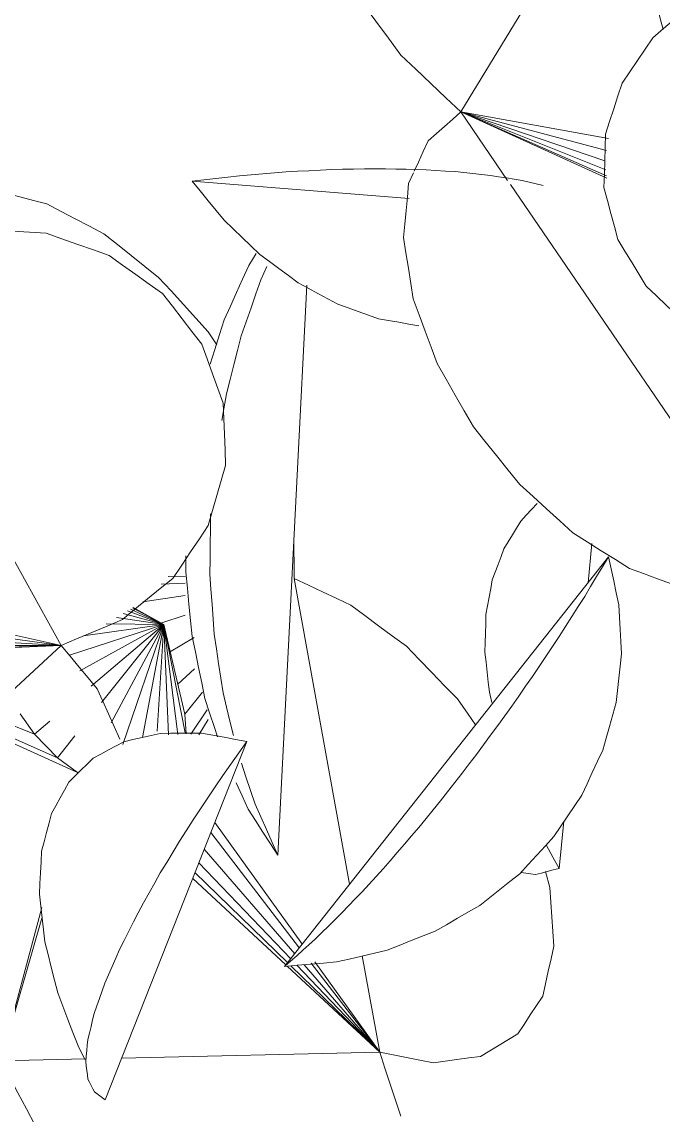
# Model space of a CAD drawing. Header units: metres. Extents: x -18.34 to -13.25, y -25.49 to -16.26.
# Drawn here: x -15.2804 to -15.2276, y -16.7187 to -16.6287 of the extents above; entities that cross this region are included whole.
import ezdxf

# ---------------------------------------------------------------- set-up
doc = ezdxf.new("R2010")
doc.units = ezdxf.units.M
doc.layers.add('Importações nas famílias', color=7, linetype='Continuous', lineweight=5)
doc.layers.add('Vegetação', color=7, linetype='Continuous', lineweight=5)

# ---------------------------------------------------------------- blocks, each defined once
blk = doc.blocks.new('Planta_pergolado_12200 - plantas pergolado_skp_Component_12-V647-Pavimento 02 - Executivo')
at = {"layer": 'Importações nas famílias', "color": 9}
blk.add_line((-0.101829, -0.462753), (-0.135542, -0.436072), dxfattribs=at)
at = {"layer": 'Importações nas famílias', "color": 9, "flags": 128}
for points in [[(-0.135542, -0.436072), (-0.134555, -0.435857), (-0.133568, -0.435641), (-0.13258, -0.435426), (-0.131593, -0.435211)], [(-0.131593, -0.435211), (-0.130585, -0.435158), (-0.129577, -0.435106), (-0.12857, -0.435054), (-0.127562, -0.435002)], [(-0.127562, -0.435002), (-0.126558, -0.435114), (-0.125555, -0.435226), (-0.124551, -0.435338), (-0.123547, -0.435451)], [(-0.123547, -0.435451), (-0.12257, -0.435724), (-0.121593, -0.435998), (-0.120616, -0.436272), (-0.11964, -0.436546)], [(-0.132286, -0.438032), (-0.1331, -0.437542), (-0.133914, -0.437052), (-0.134728, -0.436562), (-0.135542, -0.436072)], [(-0.11964, -0.436546), (-0.118713, -0.436975), (-0.117786, -0.437404), (-0.116859, -0.437834), (-0.115933, -0.438263)], [(-0.128993, -0.440123), (-0.129816, -0.439601), (-0.130639, -0.439078), (-0.131463, -0.438555), (-0.132286, -0.438032)], [(-0.115933, -0.438263), (-0.115078, -0.438837), (-0.114223, -0.439411), (-0.113368, -0.439986), (-0.112513, -0.44056)], [(-0.125701, -0.442322), (-0.126524, -0.441773), (-0.127347, -0.441223), (-0.12817, -0.440673), (-0.128993, -0.440123)], [(-0.112513, -0.44056), (-0.11175, -0.441266), (-0.110987, -0.441972), (-0.110224, -0.442679), (-0.109461, -0.443385)], [(-0.122447, -0.444605), (-0.12326, -0.444034), (-0.124074, -0.443463), (-0.124888, -0.442893), (-0.125701, -0.442322)], [(-0.109461, -0.443385), (-0.108808, -0.444206), (-0.108154, -0.445027), (-0.107501, -0.445849), (-0.106848, -0.44667)], [(-0.119266, -0.446945), (-0.120061, -0.44636), (-0.120856, -0.445775), (-0.121652, -0.44519), (-0.122447, -0.444605)], [(-0.116194, -0.449316), (-0.116962, -0.448723), (-0.11773, -0.44813), (-0.118498, -0.447538), (-0.119266, -0.446945)], [(-0.106848, -0.44667), (-0.106319, -0.447587), (-0.105791, -0.448504), (-0.105263, -0.449421), (-0.104735, -0.450339)], [(-0.113265, -0.451694), (-0.113997, -0.451099), (-0.11473, -0.450505), (-0.115462, -0.449911), (-0.116194, -0.449316)], [(-0.104735, -0.450339), (-0.104344, -0.45133), (-0.103954, -0.452322), (-0.103563, -0.453313), (-0.103172, -0.454305)], [(-0.110512, -0.45405), (-0.1112, -0.453461), (-0.111888, -0.452872), (-0.112577, -0.452283), (-0.113265, -0.451694)], [(-0.107965, -0.45636), (-0.108601, -0.455782), (-0.109238, -0.455205), (-0.109875, -0.454628), (-0.110512, -0.45405)], [(-0.103172, -0.454305), (-0.102928, -0.455348), (-0.102684, -0.45639), (-0.10244, -0.457433), (-0.102196, -0.458476)], [(-0.105652, -0.458596), (-0.10623, -0.458037), (-0.106808, -0.457478), (-0.107386, -0.456919), (-0.107965, -0.45636)], [(-0.103599, -0.460735), (-0.104112, -0.460201), (-0.104625, -0.459666), (-0.105139, -0.459131), (-0.105652, -0.458596)], [(-0.102196, -0.458476), (-0.102104, -0.459545), (-0.102013, -0.460614), (-0.101921, -0.461684), (-0.101829, -0.462753)], [(-0.101829, -0.462753), (-0.102272, -0.462249), (-0.102714, -0.461744), (-0.103157, -0.46124), (-0.103599, -0.460735)]]:
    blk.add_lwpolyline(points, dxfattribs=at)
blk = doc.blocks.new('Planta_pergolado_12200 - plantas pergolado_skp_Component_12-V2015-Pavimento 02 - Executivo')
at = {"layer": 'Importações nas famílias', "color": 9}
blk.add_line((-0.252305, -0.476361), (-0.25086, -0.458485), dxfattribs=at)
at = {"layer": 'Importações nas famílias', "color": 9, "flags": 128}
for points in [[(-0.252343, -0.449171), (-0.252208, -0.448598), (-0.252072, -0.448025), (-0.251936, -0.447452)], [(-0.252771, -0.451788), (-0.252664, -0.451134), (-0.252557, -0.45048), (-0.25245, -0.449826), (-0.252343, -0.449171)], [(-0.253079, -0.454699), (-0.253002, -0.453971), (-0.252925, -0.453244), (-0.252848, -0.452516), (-0.252771, -0.451788)], [(-0.253263, -0.457873), (-0.253217, -0.457079), (-0.253171, -0.456286), (-0.253125, -0.455493), (-0.253079, -0.454699)], [(-0.253322, -0.461273), (-0.253307, -0.460423), (-0.253292, -0.459573), (-0.253278, -0.458723), (-0.253263, -0.457873)], [(-0.24039, -0.457678), (-0.240535, -0.45851), (-0.24068, -0.459342), (-0.240824, -0.460174), (-0.240969, -0.461006)], [(-0.253254, -0.464863), (-0.253271, -0.463966), (-0.253288, -0.463068), (-0.253305, -0.462171), (-0.253322, -0.461273)], [(-0.240969, -0.461006), (-0.241267, -0.461843), (-0.241565, -0.462679), (-0.241863, -0.463515), (-0.242161, -0.464351)], [(-0.242161, -0.464351), (-0.242606, -0.465172), (-0.24305, -0.465993), (-0.243495, -0.466814), (-0.243939, -0.467635)], [(-0.25306, -0.468602), (-0.253108, -0.467667), (-0.253157, -0.466733), (-0.253205, -0.465798), (-0.253254, -0.464863)], [(-0.243939, -0.467635), (-0.244519, -0.468421), (-0.2451, -0.469207), (-0.24568, -0.469993), (-0.24626, -0.470779)], [(-0.252743, -0.472449), (-0.252822, -0.471487), (-0.252901, -0.470526), (-0.252981, -0.469564), (-0.25306, -0.468602)], [(-0.24626, -0.470779), (-0.246963, -0.471512), (-0.247666, -0.472245), (-0.248369, -0.472978), (-0.249071, -0.473711)], [(-0.252305, -0.476361), (-0.252415, -0.475383), (-0.252524, -0.474405), (-0.252633, -0.473427), (-0.252743, -0.472449)], [(-0.249071, -0.473711), (-0.24988, -0.474374), (-0.250688, -0.475036), (-0.251497, -0.475699), (-0.252305, -0.476361)]]:
    blk.add_lwpolyline(points, dxfattribs=at)
blk = doc.blocks.new('Planta_pergolado_12200 - plantas pergolado_skp_Component_12-V675-Pavimento 02 - Executivo')
at = {"layer": 'Importações nas famílias', "color": 9}
for p, q in [((-0.286403, -0.44083), (-0.266686, -0.435025)), ((-0.26477, -0.43757), (-0.265682, -0.437815))]:
    blk.add_line(p, q, dxfattribs=at)
at = {"layer": 'Importações nas famílias', "color": 9, "flags": 128}
for points in [[(-0.272518, -0.429637), (-0.271724, -0.429351), (-0.27093, -0.429065), (-0.270136, -0.428778), (-0.269537, -0.428563)], [(-0.275606, -0.431174), (-0.274834, -0.43079), (-0.274062, -0.430405), (-0.27329, -0.430021), (-0.272518, -0.429637)], [(-0.27857, -0.433084), (-0.277829, -0.432607), (-0.277088, -0.432129), (-0.276347, -0.431651), (-0.275606, -0.431174)], [(-0.281378, -0.435348), (-0.280676, -0.434782), (-0.279974, -0.434216), (-0.279272, -0.43365), (-0.27857, -0.433084)], [(-0.283999, -0.437939), (-0.283344, -0.437291), (-0.282689, -0.436644), (-0.282034, -0.435996), (-0.281378, -0.435348)], [(-0.286403, -0.44083), (-0.285802, -0.440107), (-0.285201, -0.439384), (-0.2846, -0.438662), (-0.283999, -0.437939)], [(-0.265682, -0.437815), (-0.266666, -0.438034), (-0.267651, -0.438254), (-0.268635, -0.438473), (-0.26962, -0.438692)], [(-0.26962, -0.438692), (-0.270655, -0.438882), (-0.27169, -0.439071), (-0.272724, -0.43926), (-0.273759, -0.439449)], [(-0.273759, -0.439449), (-0.27482, -0.439603), (-0.275881, -0.439758), (-0.276942, -0.439912), (-0.278003, -0.440066)], [(-0.282251, -0.44053), (-0.283289, -0.440605), (-0.284327, -0.44068), (-0.285365, -0.440755), (-0.286403, -0.44083)], [(-0.278003, -0.440066), (-0.279065, -0.440182), (-0.280127, -0.440298), (-0.281189, -0.440414), (-0.282251, -0.44053)]]:
    blk.add_lwpolyline(points, dxfattribs=at)
blk = doc.blocks.new('Planta_pergolado_12200 - plantas pergolado_skp_Component_17-V2016-Pavimento 02 - Executivo')
at = {"layer": 'Importações nas famílias', "color": 9, "flags": 128}
for points in [[(-0.267127, -0.434894), (-0.266371, -0.435774), (-0.265615, -0.436655), (-0.264859, -0.437536), (-0.264103, -0.438416)], [(-0.243648, -0.438962), (-0.242853, -0.438122), (-0.242058, -0.437283), (-0.241263, -0.436444), (-0.240469, -0.435604)], [(-0.264103, -0.438416), (-0.263168, -0.43905), (-0.262232, -0.439683), (-0.261296, -0.440317), (-0.26036, -0.44095)], [(-0.247501, -0.441293), (-0.246538, -0.44071), (-0.245575, -0.440127), (-0.244611, -0.439545), (-0.243648, -0.438962)], [(-0.26036, -0.44095), (-0.259308, -0.441293), (-0.258256, -0.441636), (-0.257204, -0.441979), (-0.256152, -0.442323)], [(-0.251766, -0.442439), (-0.2507, -0.442153), (-0.249634, -0.441866), (-0.248568, -0.44158), (-0.247501, -0.441293)], [(-0.256152, -0.442323), (-0.255056, -0.442352), (-0.253959, -0.442381), (-0.252863, -0.44241), (-0.251766, -0.442439)]]:
    blk.add_lwpolyline(points, dxfattribs=at)
blk = doc.blocks.new('Planta_pergolado_12200 - plantas pergolado_skp_Component_16-V2017-Pavimento 02 - Executivo')
for name, p in [('Planta_pergolado_12200 - plantas pergolado_skp_Component_17-V2016-Pavimento 02 - Executivo', (0, 0)), ('Planta_pergolado_12200 - plantas pergolado_skp_Component_12-V675-Pavimento 02 - Executivo', (0, 0)), ('Planta_pergolado_12200 - plantas pergolado_skp_Component_12-V647-Pavimento 02 - Executivo', (-0.085826, -0.005998)), ('Planta_pergolado_12200 - plantas pergolado_skp_Component_12-V2015-Pavimento 02 - Executivo', (0, 0))]:
    blk.add_blockref(name, p)
blk = doc.blocks.new('Planta_pergolado_12200 - plantas pergolado_skp_-V2059-Pavimento 02 - Executivo')
blk.add_blockref('Planta_pergolado_12200 - plantas pergolado_skp_Component_16-V2017-Pavimento 02 - Executivo', (0, 0))
blk = doc.blocks.new('Planta_pergolado_12200 - plantas pergolado_skp_-V2183-Pavimento 02 - Executivo')
blk.add_blockref('Planta_pergolado_12200 - plantas pergolado_skp_-V2059-Pavimento 02 - Executivo', (0, 0))
blk = doc.blocks.new('Planta_pergolado_12200 - plantas pergolado_skp_Component_17-V2310-Pavimento 02 - Executivo')
at = {"layer": 'Importações nas famílias', "color": 9}
for p, q in [((-0.214077, -0.487145), (-0.244719, -0.504143)), ((-0.21712, -0.500865), (-0.214077, -0.487145)), ((-0.215552, -0.498163), (-0.214077, -0.487145)), ((-0.214666, -0.497308), (-0.214077, -0.487145)), ((-0.214091, -0.496808), (-0.214077, -0.487145)), ((-0.214077, -0.487145), (-0.20916, -0.492455)), ((-0.213767, -0.496587), (-0.214077, -0.487145)), ((-0.213665, -0.496583), (-0.214077, -0.487145))]:
    blk.add_line(p, q, dxfattribs=at)
at = {"layer": 'Importações nas famílias', "color": 9, "flags": 128}
for points in [[(-0.234019, -0.473787), (-0.235232, -0.474232), (-0.236445, -0.474678), (-0.237658, -0.475123), (-0.238871, -0.475568)], [(-0.228901, -0.473602), (-0.23018, -0.473649), (-0.23146, -0.473695), (-0.23274, -0.473741), (-0.234019, -0.473787)], [(-0.223953, -0.475029), (-0.22519, -0.474672), (-0.226427, -0.474316), (-0.227664, -0.473959), (-0.228901, -0.473602)], [(-0.219599, -0.477946), (-0.220688, -0.477216), (-0.221776, -0.476487), (-0.222865, -0.475758), (-0.223953, -0.475029)], [(-0.238871, -0.475568), (-0.239914, -0.476374), (-0.240956, -0.47718), (-0.241999, -0.477986), (-0.243042, -0.478792)], [(-0.21621, -0.482103), (-0.217058, -0.481063), (-0.217905, -0.480024), (-0.218752, -0.478985), (-0.219599, -0.477946)], [(-0.243042, -0.478792), (-0.243825, -0.479891), (-0.244608, -0.480989), (-0.245392, -0.482087), (-0.246175, -0.483185)], [(-0.214077, -0.487145), (-0.214611, -0.485884), (-0.215144, -0.484624), (-0.215677, -0.483363), (-0.21621, -0.482103)], [(-0.20637, -0.482302), (-0.207406, -0.48277), (-0.208443, -0.483238), (-0.20948, -0.483706), (-0.210517, -0.484174)], [(-0.246175, -0.483185), (-0.246632, -0.484481), (-0.247089, -0.485778), (-0.247546, -0.487074), (-0.248002, -0.48837)], [(-0.210517, -0.484174), (-0.211407, -0.484917), (-0.212297, -0.485659), (-0.213187, -0.486402), (-0.214077, -0.487145)], [(-0.248002, -0.48837), (-0.248094, -0.489754), (-0.248186, -0.491138), (-0.248277, -0.492522), (-0.248369, -0.493905)]]:
    blk.add_lwpolyline(points, dxfattribs=at)
blk = doc.blocks.new('Planta_pergolado_12200 - plantas pergolado_skp_Component_16-V2311-Pavimento 02 - Executivo')
blk.add_blockref('Planta_pergolado_12200 - plantas pergolado_skp_Component_17-V2310-Pavimento 02 - Executivo', (0, 0))
blk = doc.blocks.new('Planta_pergolado_12200 - plantas pergolado_skp_Component_17-V2334-Pavimento 02 - Executivo')
at = {"layer": 'Importações nas famílias', "color": 9}
for p, q in [((-0.252014, -0.450145), (-0.219467, -0.427917)), ((-0.257993, -0.454229), (-0.280801, -0.440359)), ((-0.255804, -0.442061), (-0.257993, -0.454229)), ((-0.252547, -0.442213), (-0.257993, -0.454229)), ((-0.254812, -0.442233), (-0.257993, -0.454229)), ((-0.25274, -0.442236), (-0.257993, -0.454229)), ((-0.253226, -0.442294), (-0.257993, -0.454229)), ((-0.253957, -0.442381), (-0.257993, -0.454229)), ((-0.257993, -0.454229), (-0.252359, -0.450381)), ((-0.25209, -0.458527), (-0.252971, -0.458125))]:
    blk.add_line(p, q, dxfattribs=at)
at = {"layer": 'Importações nas famílias', "color": 9, "flags": 128}
for points in [[(-0.218725, -0.435741), (-0.219146, -0.436891), (-0.219567, -0.438041), (-0.219988, -0.439192), (-0.22041, -0.440342)], [(-0.22041, -0.440342), (-0.221143, -0.441505), (-0.221876, -0.442668), (-0.22261, -0.44383), (-0.223343, -0.444993)], [(-0.223343, -0.444993), (-0.224338, -0.446089), (-0.225334, -0.447185), (-0.226329, -0.448281), (-0.227325, -0.449377)], [(-0.227325, -0.449377), (-0.228515, -0.450331), (-0.229705, -0.451286), (-0.230894, -0.45224), (-0.232084, -0.453195)], [(-0.232084, -0.453195), (-0.233387, -0.453943), (-0.23469, -0.454691), (-0.235993, -0.455439), (-0.237296, -0.456187)], [(-0.257993, -0.454229), (-0.259164, -0.455461), (-0.260334, -0.456693), (-0.261504, -0.457926), (-0.262674, -0.459158)], [(-0.255617, -0.456918), (-0.256211, -0.456246), (-0.256805, -0.455573), (-0.257399, -0.454901), (-0.257993, -0.454229)], [(-0.237296, -0.456187), (-0.238624, -0.456677), (-0.239951, -0.457168), (-0.241279, -0.457658), (-0.242606, -0.458149)], [(-0.253108, -0.458063), (-0.253853, -0.457722), (-0.254735, -0.45732), (-0.255617, -0.456918)], [(-0.247652, -0.458947), (-0.248761, -0.458842), (-0.249871, -0.458737), (-0.25098, -0.458632), (-0.25209, -0.458527)], [(-0.242606, -0.458149), (-0.243868, -0.458348), (-0.245129, -0.458548), (-0.24639, -0.458747), (-0.247652, -0.458947)], [(-0.262674, -0.459158), (-0.264074, -0.460193), (-0.265473, -0.461227), (-0.266872, -0.462261), (-0.268271, -0.463295)]]:
    blk.add_lwpolyline(points, dxfattribs=at)
blk = doc.blocks.new('Planta_pergolado_12200 - plantas pergolado_skp_Component_16-V2335-Pavimento 02 - Executivo')
blk.add_blockref('Planta_pergolado_12200 - plantas pergolado_skp_Component_17-V2334-Pavimento 02 - Executivo', (0, 0))
blk = doc.blocks.new('Planta_pergolado_12200 - plantas pergolado_skp_Component_12-V2347-Pavimento 02 - Executivo')
at = {"layer": 'Importações nas famílias', "color": 9}
for p, q in [((-0.243732, -0.466917), (-0.196808, -0.469309)), ((-0.245265, -0.470215), (-0.244169, -0.470704)), ((-0.245355, -0.47169), (-0.246344, -0.471081)), ((-0.220122, -0.476883), (-0.221454, -0.476882))]:
    blk.add_line(p, q, dxfattribs=at)
at = {"layer": 'Importações nas famílias', "color": 9, "flags": 128}
for points in [[(-0.201025, -0.471171), (-0.199971, -0.470706), (-0.198916, -0.47024), (-0.197862, -0.469774), (-0.196808, -0.469309)], [(-0.196808, -0.469309), (-0.197758, -0.469916), (-0.198708, -0.470523), (-0.199658, -0.47113), (-0.200607, -0.471737)], [(-0.244169, -0.470704), (-0.243017, -0.471105), (-0.241865, -0.471505), (-0.240713, -0.471906), (-0.239561, -0.472307)], [(-0.204379, -0.4723), (-0.203261, -0.471923), (-0.202143, -0.471547), (-0.201025, -0.471171)], [(-0.240886, -0.473712), (-0.242004, -0.473206), (-0.243121, -0.472701), (-0.244238, -0.472195), (-0.245355, -0.47169)], [(-0.239561, -0.472307), (-0.238366, -0.472615), (-0.23717, -0.472922), (-0.235975, -0.47323), (-0.23478, -0.473538)], [(-0.200607, -0.471737), (-0.201692, -0.47224), (-0.202776, -0.472743)], [(-0.210175, -0.473805), (-0.209005, -0.473522), (-0.207836, -0.47324), (-0.206667, -0.472958)], [(-0.23723, -0.474883), (-0.238449, -0.474492), (-0.239668, -0.474102), (-0.240886, -0.473712)], [(-0.23478, -0.473538), (-0.233555, -0.47375), (-0.232588, -0.473917)], [(-0.215006, -0.474546), (-0.213798, -0.474361), (-0.21259, -0.474176), (-0.211383, -0.47399), (-0.210175, -0.473805)], [(-0.224913, -0.474838), (-0.223669, -0.474852), (-0.222425, -0.474865), (-0.221181, -0.474879), (-0.219937, -0.474892)], [(-0.219937, -0.474892), (-0.218704, -0.474806), (-0.217472, -0.474719), (-0.216239, -0.474633), (-0.215006, -0.474546)], [(-0.206568, -0.474277), (-0.207332, -0.474525), (-0.208526, -0.474913), (-0.20972, -0.475301)], [(-0.20972, -0.475301), (-0.210994, -0.475564), (-0.212269, -0.475827), (-0.213544, -0.47609), (-0.214818, -0.476354)], [(-0.214818, -0.476354), (-0.216144, -0.476486), (-0.21747, -0.476618), (-0.218796, -0.476751), (-0.220122, -0.476883)]]:
    blk.add_lwpolyline(points, dxfattribs=at)
blk = doc.blocks.new('Planta_pergolado_12200 - plantas pergolado_skp_Component_12-V2348-Pavimento 02 - Executivo')
at = {"layer": 'Importações nas famílias', "color": 9}
for p, q in [((-0.222459, -0.443429), (-0.219238, -0.443756)), ((-0.199625, -0.445745), (-0.195726, -0.44614)), ((-0.210237, -0.451876), (-0.20937, -0.451675))]:
    blk.add_line(p, q, dxfattribs=at)
at = {"layer": 'Importações nas famílias', "color": 9, "flags": 128}
for points in [[(-0.1976, -0.447165), (-0.196663, -0.446652), (-0.195726, -0.44614)], [(-0.195726, -0.44614), (-0.195599, -0.446625), (-0.195472, -0.44711), (-0.195344, -0.447596), (-0.195217, -0.448081)], [(-0.225766, -0.447947), (-0.22528, -0.448396), (-0.224795, -0.448845), (-0.22431, -0.449294)], [(-0.195217, -0.448081), (-0.195272, -0.448478), (-0.195328, -0.448874), (-0.195383, -0.449271)], [(-0.22431, -0.449294), (-0.223742, -0.44964), (-0.223175, -0.449987), (-0.222608, -0.450333), (-0.22204, -0.450679)], [(-0.22204, -0.450679), (-0.221397, -0.450919), (-0.220754, -0.451159), (-0.220111, -0.451398), (-0.219468, -0.451638)], [(-0.219468, -0.451638), (-0.218757, -0.451769), (-0.218045, -0.451899), (-0.217334, -0.45203), (-0.216622, -0.45216)], [(-0.216622, -0.45216), (-0.21585, -0.45218), (-0.215078, -0.4522), (-0.214306, -0.45222), (-0.213534, -0.45224)], [(-0.213534, -0.45224), (-0.21271, -0.452149), (-0.211885, -0.452058), (-0.211061, -0.451967), (-0.210237, -0.451876)]]:
    blk.add_lwpolyline(points, dxfattribs=at)
blk = doc.blocks.new('Planta_pergolado_12200 - plantas pergolado_skp_Component_12-V1147-Pavimento 02 - Executivo')
at = {"layer": 'Importações nas famílias', "color": 9}
for p, q in [((-0.350995, -0.485881), (-0.321477, -0.497553)), ((-0.324814, -0.499223), (-0.325926, -0.49978))]:
    blk.add_line(p, q, dxfattribs=at)
at = {"layer": 'Importações nas famílias', "color": 9, "flags": 128}
for points in [[(-0.351665, -0.489603), (-0.351497, -0.488673), (-0.35133, -0.487742), (-0.351163, -0.486812), (-0.350995, -0.485881)], [(-0.350995, -0.485881), (-0.350061, -0.486536), (-0.349126, -0.487191), (-0.348191, -0.487846), (-0.347256, -0.4885)], [(-0.347256, -0.4885), (-0.346351, -0.489096), (-0.345445, -0.489692), (-0.344539, -0.490288), (-0.343633, -0.490884)], [(-0.351654, -0.493005), (-0.351657, -0.492154), (-0.351659, -0.491304), (-0.351662, -0.490454), (-0.351665, -0.489603)], [(-0.343633, -0.490884), (-0.342767, -0.491414), (-0.3419, -0.491945), (-0.341033, -0.492475), (-0.340167, -0.493006)], [(-0.350964, -0.496007), (-0.351136, -0.495256), (-0.351309, -0.494506), (-0.351481, -0.493755), (-0.351654, -0.493005)], [(-0.340167, -0.493006), (-0.339349, -0.493465), (-0.338531, -0.493924), (-0.337713, -0.494383), (-0.336895, -0.494842)], [(-0.336895, -0.494842), (-0.336135, -0.495224), (-0.335375, -0.495607), (-0.334615, -0.495989), (-0.333855, -0.496372)], [(-0.34961, -0.498539), (-0.349948, -0.497906), (-0.350287, -0.497273), (-0.350625, -0.49664), (-0.350964, -0.496007)], [(-0.333855, -0.496372), (-0.333161, -0.496673), (-0.332467, -0.496975), (-0.331774, -0.497277), (-0.33108, -0.497578)], [(-0.33108, -0.497578), (-0.33046, -0.497796), (-0.32984, -0.498014), (-0.329221, -0.498231), (-0.328601, -0.498449)], [(-0.322139, -0.498432), (-0.321974, -0.498212), (-0.321808, -0.497992), (-0.321643, -0.497772), (-0.321477, -0.497553)], [(-0.347624, -0.500541), (-0.34812, -0.50004), (-0.348617, -0.49954), (-0.349113, -0.499039), (-0.34961, -0.498539)], [(-0.328601, -0.498449), (-0.328062, -0.49858), (-0.327523, -0.498711), (-0.326984, -0.498842), (-0.326445, -0.498974)], [(-0.323196, -0.498965), (-0.322932, -0.498832), (-0.322668, -0.498698), (-0.322403, -0.498565), (-0.322139, -0.498432)], [(-0.326445, -0.498974), (-0.325993, -0.499017), (-0.325541, -0.49906), (-0.325089, -0.499103), (-0.324637, -0.499146)], [(-0.324637, -0.499146), (-0.324277, -0.499101), (-0.323917, -0.499055), (-0.323556, -0.49901), (-0.323196, -0.498965)], [(-0.325926, -0.49978), (-0.327019, -0.500197), (-0.328112, -0.500615), (-0.329205, -0.501032), (-0.330299, -0.501449)], [(-0.345053, -0.501966), (-0.345696, -0.50161), (-0.346338, -0.501253), (-0.346981, -0.500897), (-0.347624, -0.500541)], [(-0.341957, -0.502781), (-0.342731, -0.502577), (-0.343505, -0.502374), (-0.344279, -0.50217), (-0.345053, -0.501966)], [(-0.330299, -0.501449), (-0.331347, -0.501717), (-0.332396, -0.501984), (-0.333444, -0.502252), (-0.334492, -0.50252)], [(-0.338409, -0.502967), (-0.339296, -0.502921), (-0.340183, -0.502874), (-0.34107, -0.502828), (-0.341957, -0.502781)], [(-0.334492, -0.50252), (-0.335472, -0.502632), (-0.336451, -0.502743), (-0.33743, -0.502855), (-0.338409, -0.502967)]]:
    blk.add_lwpolyline(points, dxfattribs=at)
blk = doc.blocks.new('Planta_pergolado_12200 - plantas pergolado_skp_Component_17-V2349-Pavimento 02 - Executivo')
at = {"layer": 'Importações nas famílias', "color": 9}
for p, q in [((-0.195465, -0.447266), (-0.194153, -0.446889)), ((-0.188533, -0.462341), (-0.180609, -0.460911)), ((-0.188046, -0.466253), (-0.180609, -0.460911)), ((-0.187925, -0.466545), (-0.180609, -0.460911)), ((-0.187795, -0.467123), (-0.180609, -0.460911)), ((-0.187747, -0.467734), (-0.180609, -0.460911)), ((-0.180609, -0.460911), (-0.187701, -0.468218)), ((-0.180609, -0.460911), (-0.187674, -0.468526)), ((-0.180107, -0.48216), (-0.180609, -0.460911)), ((-0.21959, -0.467947), (-0.194414, -0.463402)), ((-0.199509, -0.474489), (-0.189459, -0.467269)), ((-0.198671, -0.47482), (-0.189172, -0.467505)), ((-0.197318, -0.475355), (-0.188692, -0.467899)), ((-0.196187, -0.475803), (-0.188277, -0.468241)), ((-0.187968, -0.468494), (-0.195374, -0.476124)), ((-0.187785, -0.468645), (-0.194898, -0.476312)), ((-0.239891, -0.475035), (-0.238817, -0.474326)), ((-0.208789, -0.475121), (-0.20677, -0.476463)), ((-0.207981, -0.47503), (-0.206709, -0.475806)), ((-0.210224, -0.475503), (-0.208425, -0.476955)), ((-0.219761, -0.478328), (-0.219738, -0.476941)), ((-0.219213, -0.476941), (-0.21913, -0.478905)), ((-0.218202, -0.476941), (-0.217664, -0.480426)), ((-0.21658, -0.476941), (-0.215915, -0.478929)), ((-0.21581, -0.478689), (-0.206889, -0.476941)), ((-0.208425, -0.476955), (-0.21581, -0.478689)), ((-0.214718, -0.4762), (-0.213531, -0.478211)), ((-0.212139, -0.476151), (-0.210884, -0.477533)), ((-0.208425, -0.476955), (-0.206806, -0.476851)), ((-0.206752, -0.477525), (-0.21581, -0.478689)), ((-0.21581, -0.478689), (-0.21719, -0.481215)), ((-0.21581, -0.478689), (-0.217163, -0.48126)), ((-0.217065, -0.481422), (-0.21581, -0.478689)), ((-0.21581, -0.478689), (-0.216913, -0.481676)), ((-0.21581, -0.478689), (-0.216695, -0.482039)), ((-0.21581, -0.478689), (-0.216376, -0.482572)), ((-0.21581, -0.478689), (-0.215864, -0.483425)), ((-0.21581, -0.478689), (-0.206732, -0.478307)), ((-0.21581, -0.478689), (-0.214862, -0.485289)), ((-0.21581, -0.478689), (-0.213264, -0.486466)), ((-0.21581, -0.478689), (-0.211974, -0.485613)), ((-0.21581, -0.478689), (-0.210735, -0.484678)), ((-0.21581, -0.478689), (-0.209375, -0.483823)), ((-0.21581, -0.478689), (-0.207711, -0.483024)), ((-0.21581, -0.478689), (-0.205911, -0.482056)), ((-0.21581, -0.478689), (-0.206495, -0.48043)), ((-0.21581, -0.478689), (-0.207032, -0.479233)), ((-0.203617, -0.485795), (-0.218399, -0.51841)), ((-0.203617, -0.485795), (-0.204835, -0.487445)), ((-0.179873, -0.492098), (-0.180037, -0.485144)), ((-0.206641, -0.486005), (-0.204835, -0.487445)), ((-0.204835, -0.487445), (-0.218399, -0.51841)), ((-0.204835, -0.487445), (-0.206787, -0.489335)), ((-0.207858, -0.488072), (-0.206787, -0.489335)), ((-0.206787, -0.489335), (-0.218399, -0.51841)), ((-0.206787, -0.489335), (-0.20845, -0.490509)), ((-0.179873, -0.492098), (-0.192509, -0.488744)), ((-0.191637, -0.488726), (-0.179873, -0.492098))]:
    blk.add_line(p, q, dxfattribs=at)
at = {"layer": 'Importações nas famílias', "color": 9, "flags": 128}
for points in [[(-0.194153, -0.446889), (-0.192943, -0.446811), (-0.191732, -0.446733), (-0.190522, -0.446655), (-0.189311, -0.446576)], [(-0.189311, -0.446576), (-0.188285, -0.446802), (-0.187258, -0.447028), (-0.186231, -0.447254), (-0.185205, -0.44748)], [(-0.185205, -0.44748), (-0.184432, -0.447995), (-0.183659, -0.448509), (-0.182886, -0.449024), (-0.182113, -0.449539)], [(-0.182113, -0.449539), (-0.181646, -0.450307), (-0.18118, -0.451076), (-0.180713, -0.451844), (-0.180247, -0.452612)], [(-0.180247, -0.452612), (-0.180119, -0.453582), (-0.17999, -0.454552), (-0.179862, -0.455521), (-0.179734, -0.456491)], [(-0.209677, -0.454514), (-0.208431, -0.453635), (-0.207545, -0.45301)], [(-0.214006, -0.458706), (-0.212923, -0.457658), (-0.211841, -0.45661), (-0.210759, -0.455562), (-0.209677, -0.454514)], [(-0.179734, -0.456491), (-0.179953, -0.457596), (-0.180171, -0.458701), (-0.18039, -0.459806), (-0.180609, -0.460911)], [(-0.217387, -0.463287), (-0.216542, -0.462142), (-0.215696, -0.460997), (-0.214851, -0.459851), (-0.214006, -0.458706)], [(-0.180609, -0.460911), (-0.179287, -0.460476), (-0.177966, -0.460042), (-0.176644, -0.459608), (-0.175323, -0.459173)], [(-0.21959, -0.467947), (-0.219039, -0.466782), (-0.218488, -0.465617), (-0.217938, -0.464452), (-0.217387, -0.463287)], [(-0.222651, -0.467991), (-0.22195, -0.467981), (-0.22077, -0.467964), (-0.21959, -0.467947)], [(-0.244376, -0.479113), (-0.243254, -0.478093), (-0.242133, -0.477074), (-0.241012, -0.476054), (-0.239891, -0.475035)], [(-0.247967, -0.483641), (-0.247069, -0.482509), (-0.246171, -0.481377), (-0.245273, -0.480245), (-0.244376, -0.479113)], [(-0.250421, -0.48831), (-0.249807, -0.487143), (-0.249194, -0.485976), (-0.24858, -0.484808), (-0.247967, -0.483641)], [(-0.251569, -0.492803), (-0.251282, -0.49168), (-0.250995, -0.490557), (-0.250708, -0.489433), (-0.250421, -0.48831)], [(-0.174612, -0.489298), (-0.175927, -0.489998), (-0.177243, -0.490698), (-0.178558, -0.491398), (-0.179873, -0.492098)]]:
    blk.add_lwpolyline(points, dxfattribs=at)
blk = doc.blocks.new('Planta_pergolado_12200 - plantas pergolado_skp_Component_16-V2350-Pavimento 02 - Executivo')
for name, p in [('Planta_pergolado_12200 - plantas pergolado_skp_Component_12-V2348-Pavimento 02 - Executivo', (0, 0)), ('Planta_pergolado_12200 - plantas pergolado_skp_Component_17-V2349-Pavimento 02 - Executivo', (0, 0)), ('Planta_pergolado_12200 - plantas pergolado_skp_Component_12-V2347-Pavimento 02 - Executivo', (0, 0)), ('Planta_pergolado_12200 - plantas pergolado_skp_Component_12-V1147-Pavimento 02 - Executivo', (0.144814, 0.01403))]:
    blk.add_blockref(name, p)
blk = doc.blocks.new('Planta_pergolado_12200 - plantas pergolado_skp_-V2353-Pavimento 02 - Executivo')
for name in ['Planta_pergolado_12200 - plantas pergolado_skp_Component_16-V2335-Pavimento 02 - Executivo', 'Planta_pergolado_12200 - plantas pergolado_skp_Component_16-V2350-Pavimento 02 - Executivo']:
    blk.add_blockref(name, (0, 0))
blk = doc.blocks.new('Planta_pergolado_12200 - plantas pergolado_skp_-V2354-Pavimento 02 - Executivo')
for name in ['Planta_pergolado_12200 - plantas pergolado_skp_-V2353-Pavimento 02 - Executivo', 'Planta_pergolado_12200 - plantas pergolado_skp_Component_16-V2311-Pavimento 02 - Executivo']:
    blk.add_blockref(name, (0, 0))
blk = doc.blocks.new('Planta_pergolado_12200 - plantas pergolado_skp_-V2476-Pavimento 02 - Executivo')
blk.add_blockref('Planta_pergolado_12200 - plantas pergolado_skp_-V2354-Pavimento 02 - Executivo', (0, 0))
blk = doc.blocks.new('Planta_pergolado_12200 - Planta_pergolado_12200-V2477-Pavimento 02 - Executivo')
for name in ['Planta_pergolado_12200 - plantas pergolado_skp_-V2476-Pavimento 02 - Executivo', 'Planta_pergolado_12200 - plantas pergolado_skp_-V2183-Pavimento 02 - Executivo']:
    blk.add_blockref(name, (0, 0))

msp = doc.modelspace()

# ---------------------------------------------------------------- block references
at = {"layer": 'Vegetação', "color": 9, "rotation": 270.0000000000001}
msp.add_blockref('Planta_pergolado_12200 - Planta_pergolado_12200-V2477-Pavimento 02 - Executivo', (-14.79, -16.894101), dxfattribs=at)

doc.saveas('drawing.dxf')
